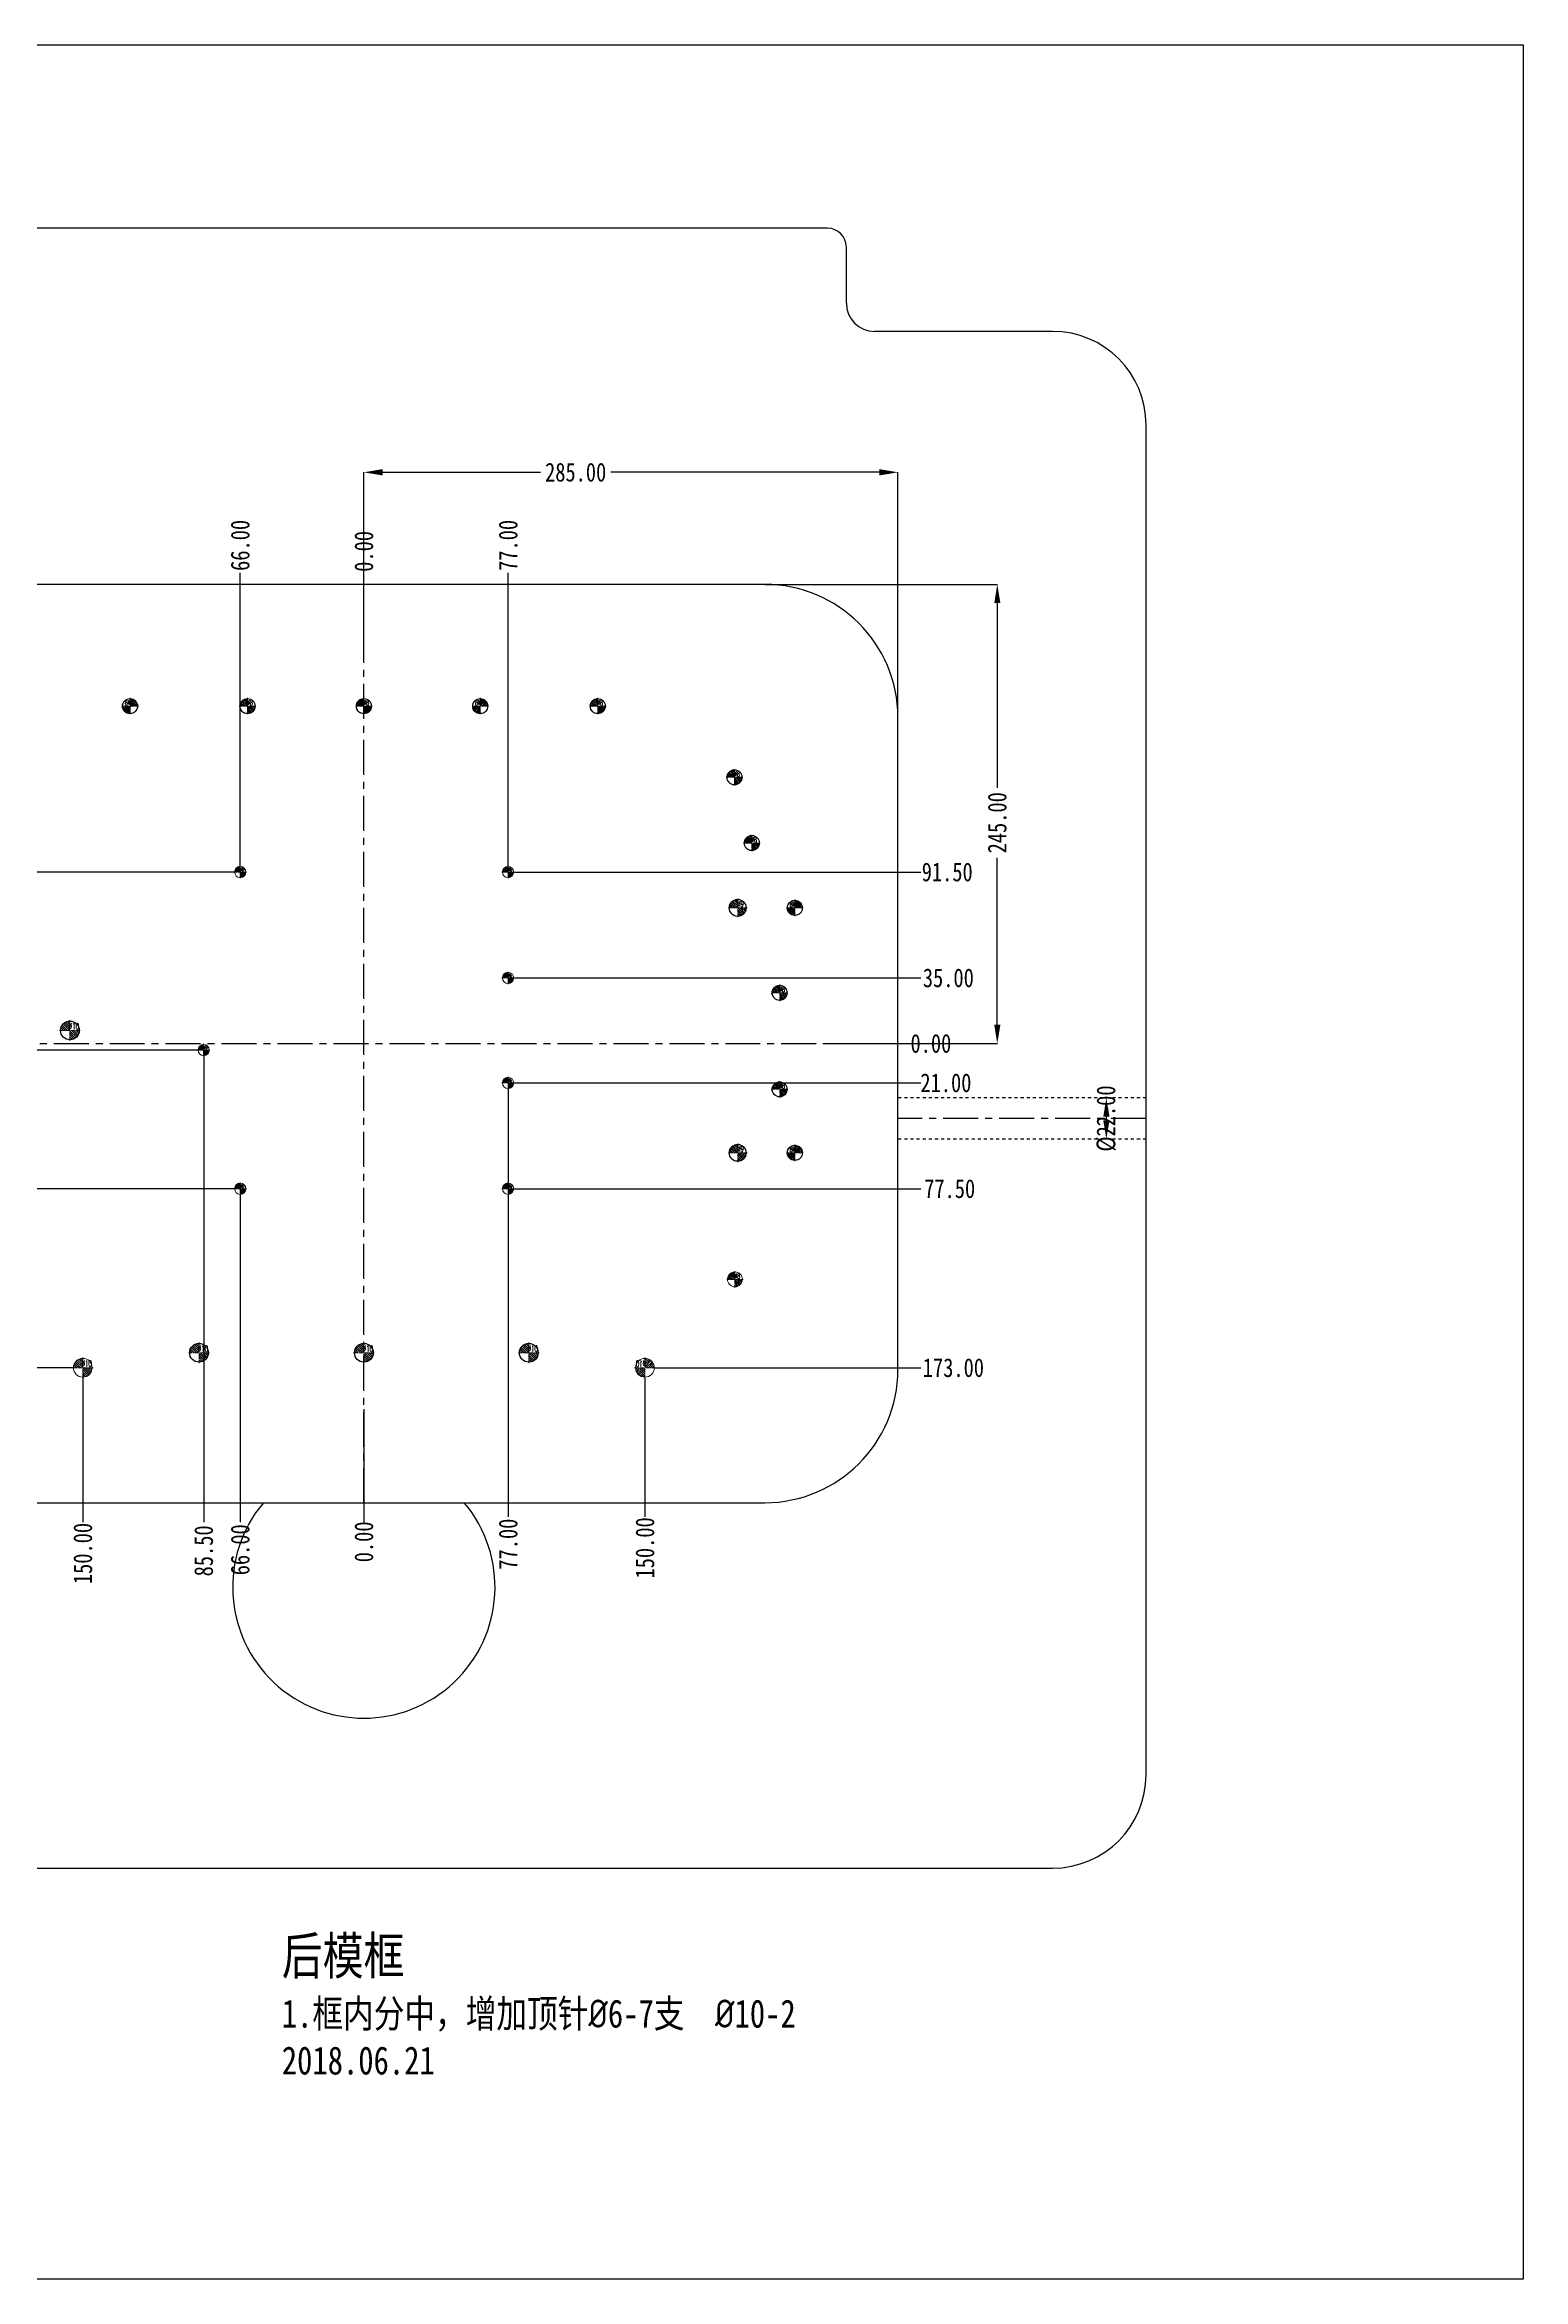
# Model space of a CAD drawing. Header units: millimetres. Extents: x 699 to 6116, y -3115 to -1923.
# Drawn here: x 5327 to 6116, y -3115 to -1923 of the extents above; entities that cross this region are included whole.
import ezdxf
from ezdxf.enums import TextEntityAlignment as Align

# ---------------------------------------------------------------- set-up
doc = ezdxf.new("R2010")
doc.units = ezdxf.units.MM
doc.header["$LTSCALE"] = 16.335
doc.header["$PDMODE"] = 3
doc.header["$PDSIZE"] = 0.3125
doc.linetypes.add('CENTER', pattern=[0.6, 0.375, -0.075, 0.075, -0.075])
doc.linetypes.add('HIDDEN', pattern=[0.2, 0.1, -0.1])
doc.layers.get('0').update_dxf_attribs({"linetype": 'CONTINUOUS'})
doc.layers.get('Defpoints').update_dxf_attribs({"linetype": 'CONTINUOUS'})
doc.layers.add('DEFAULT_2', color=8, linetype='HIDDEN')
doc.layers.add('epin', color=13, linetype='CONTINUOUS', lineweight=9)
doc.styles.get("Standard").update_dxf_attribs({"font": 'txt', "width": 0.8})
doc.styles.add('TXT05', font='txt.shx', dxfattribs={"width": 0.5, "bigfont": 'gbcbig.shx'})
doc.dimstyles.get("Standard").update_dxf_attribs({"dimtxt": 0.15625, "dimasz": 0.1875, "dimexe": 0.125, "dimexo": 0.0625, "dimtad": 0, "dimtih": 1, "dimtoh": 1, "dimdsep": 46, "dimtxsty": 'Standard', "dimcen": 0.09, "dimadec": 0, "dimazin": 0, "dimtp": 0.01, "dimtm": 0.01, "dimtfac": 1, "dimtofl": 0, "dimtmove": 0, "dimatfit": 3, "dimfxl": 0, "dimtolj": 1, "dimarcsym": 0})
doc.dimstyles.new('STANDARD$0', dxfattribs={"dimscale": 2, "dimtxt": 3, "dimasz": 3, "dimexe": 1.25, "dimexo": 0.625, "dimgap": 0.5, "dimtad": 0, "dimdsep": 46, "dimlunit": 6, "dimtxsty": 'Standard', "dimblk": 'CLOSEDBLANK', "dimcen": 0, "dimclrt": 2, "dimazin": 2, "dimtfac": 2, "dimtmove": 1, "dimatfit": 3, "dimfxl": 0, "dimtolj": 1, "dimtzin": 0, "dimarcsym": 0})

# ---------------------------------------------------------------- blocks, each defined once
blk = doc.blocks.new('*D599')
at = {"color": 4, "lineweight": -2}
for p, q in [((5893.5, -2484.9), (5893.4, -2484.9)), ((5893.5, -2494.9), (5893.5, -2496.9)), ((5893.5, -2506.9), (5893.4, -2506.9))]:
    blk.add_line(p, q, dxfattribs=at)
at = {"color": 4}
for points in [[(5891.9, -2494.9), (5895.2, -2494.9), (5893.5, -2484.9)], [(5891.9, -2496.9), (5895.2, -2496.9), (5893.5, -2506.9)]]:
    blk.add_solid(points, dxfattribs=at)
at = {"layer": 'Defpoints', "color": 0}
for p in [(5893.5, -2484.9), (5893.5, -2506.9), (5893.5, -2506.9)]:
    blk.add_point(p, dxfattribs=at)
at = {"color": 6, "insert": (5893.5, -2495.9), "char_height": 10, "attachment_point": 5, "rotation": 90}
blk.add_mtext('\\A1;%%c22.00', dxfattribs=at)
blk = doc.blocks.new('*D600')
at = {"color": 4, "lineweight": -2}
for p, q in [((5711.3, -2210.9), (5835.5, -2210.9)), ((5835.3, -2220.9), (5835.3, -2319.4)), ((5835.3, -2445.9), (5835.3, -2356.8)), ((5760.8, -2455.9), (5835.5, -2455.9))]:
    blk.add_line(p, q, dxfattribs=at)
at = {"color": 4}
for points in [[(5833.7, -2220.9), (5837, -2220.9), (5835.3, -2210.9)], [(5833.7, -2445.9), (5837, -2445.9), (5835.3, -2455.9)]]:
    blk.add_solid(points, dxfattribs=at)
at = {"layer": 'Defpoints', "color": 0}
for p in [(5711.3, -2210.9), (5760.7, -2455.9), (5835.3, -2455.9)]:
    blk.add_point(p, dxfattribs=at)
at = {"color": 6, "insert": (5835.3, -2338.1), "char_height": 10, "attachment_point": 5, "rotation": 90}
blk.add_mtext('\\A1;245.00', dxfattribs=at)
blk = doc.blocks.new('*D601')
at = {"color": 4, "lineweight": -2}
for p, q in [((5497.3, -2234.1), (5497.3, -2151)), ((5507.3, -2151.1), (5591.6, -2151.1)), ((5772.3, -2151.1), (5629, -2151.1)), ((5782.3, -2281.8), (5782.3, -2151))]:
    blk.add_line(p, q, dxfattribs=at)
at = {"color": 4}
for points in [[(5507.3, -2149.4), (5507.3, -2152.8), (5497.3, -2151.1)], [(5772.3, -2149.4), (5772.3, -2152.8), (5782.3, -2151.1)]]:
    blk.add_solid(points, dxfattribs=at)
at = {"layer": 'Defpoints', "color": 0}
for p in [(5497.3, -2151.1), (5497.3, -2234.1), (5782.3, -2281.9)]:
    blk.add_point(p, dxfattribs=at)
at = {"color": 6, "insert": (5610.3, -2151.1), "char_height": 10, "attachment_point": 5}
blk.add_mtext('\\A1;285.00', dxfattribs=at)
blk = doc.blocks.new('epin_ejp_8')
at = {"layer": 'epin'}
h = blk.add_hatch(dxfattribs=at)
h.set_pattern_fill('_ANSI31', color=123, scale=0.2, angle=90, style=0)
h.set_pattern_definition([(135, (-2152.64246, 412.4307), (-0.4490128, -0.4490128), [])])
h.paths.add_polyline_path([(0, 4, 0.414214), (-4, 0), (0, 0)])
h.paths.add_polyline_path([(4, 0), (0, 0), (0, -4, 0.414214)])
at = {"layer": 'epin', "color": 1, "linetype": 'CENTER', "ltscale": 0.248791}
for p, q in [((-4.4, 0), (4.4, 0)), ((0, -4.4), (0, 4.4))]:
    blk.add_line(p, q, dxfattribs=at)
at = {"layer": 'epin'}
blk.add_circle((0, 0), 4, dxfattribs=at)
at = {"layer": 'epin', "color": 6, "style": 'TXT05', "width": 0.5}
blk.add_text('%%c8', height=2.8, dxfattribs=at).set_placement((1.3, 1.8), align=Align.MIDDLE)
blk = doc.blocks.new('epin_ejp_9')
at = {"layer": 'epin'}
h = blk.add_hatch(dxfattribs=at)
h.set_pattern_fill('_ANSI31', color=123, scale=0.225, angle=90, style=0)
h.set_pattern_definition([(135, (921.2436, 58.3575), (-0.5051394, -0.5051394), [])])
h.paths.add_polyline_path([(0, 4.5, 0.414213562), (-4.5, 0), (0, 0)])
h.paths.add_polyline_path([(4.5, 0), (0, 0), (0, -4.5, 0.414213562)])
at = {"layer": 'epin', "color": 1, "linetype": 'CENTER', "ltscale": 0.27989}
for p, q in [((-4.95, 0), (4.95, 0)), ((0, -4.95), (0, 4.95))]:
    blk.add_line(p, q, dxfattribs=at)
at = {"layer": 'epin'}
blk.add_circle((0, 0), 4.5, dxfattribs=at)
at = {"layer": 'epin', "color": 6, "style": 'TXT05', "width": 0.5}
blk.add_text('%%c9', height=3.15, dxfattribs=at).set_placement((1.4925, 2.025), align=Align.MIDDLE)
blk = doc.blocks.new('epin_ejp_10')
at = {"layer": 'epin'}
h = blk.add_hatch(dxfattribs=at)
h.set_pattern_fill('_ANSI31', color=123, scale=0.25, angle=90, style=0)
h.set_pattern_definition([(135, (-2152.64246, 412.4307), (-0.561266, -0.561266), [])])
h.paths.add_polyline_path([(0, 5, 0.414214), (-5, 0), (0, 0)])
h.paths.add_polyline_path([(5, 0), (0, 0), (0, -5, 0.414214)])
at = {"layer": 'epin', "color": 1, "linetype": 'CENTER', "ltscale": 0.310989}
for p, q in [((-5.5, 0), (5.5, 0)), ((0, -5.5), (0, 5.5))]:
    blk.add_line(p, q, dxfattribs=at)
at = {"layer": 'epin'}
blk.add_circle((0, 0), 5, dxfattribs=at)
at = {"layer": 'epin', "color": 6, "style": 'TXT05', "width": 0.5}
blk.add_text('%%c10', height=3.5, dxfattribs=at).set_placement((2.1, 2.2), align=Align.MIDDLE)
blk = doc.blocks.new('986')
at = {"layer": 'epin', "xscale": -1}
for p in [(-3320.7, 53.4), (-3133.8, 53.4), (-3403, -19.7), (-2965.9, -54.3), (-2965.9, -185)]:
    blk.add_blockref('epin_ejp_8', p, dxfattribs=at)
at = {"layer": 'epin'}
for name, p in [('epin_ejp_8', (-3258, 53.4)), ('epin_ejp_8', (-3195.9, 53.4)), ('epin_ejp_8', (-3071.1, 53.4)), ('epin_ejp_8', (-3393.7, 15.6)), ('epin_ejp_8', (-2998.1, 15.4)), ('epin_ejp_8', (-2988.9, -19.7)), ('epin_ejp_8', (-3425.9, -54.3)), ('epin_ejp_9', (-3395.4, -54.3)), ('epin_ejp_9', (-2996.4, -54.3)), ('epin_ejp_8', (-2974, -99.6)), ('epin_ejp_10', (-3352.8, -119.7)), ('epin_ejp_8', (-2974, -151.1)), ('epin_ejp_8', (-3425.9, -185)), ('epin_ejp_9', (-3395.4, -185)), ('epin_ejp_9', (-2996.4, -185)), ('epin_ejp_8', (-3393.7, -252.5)), ('epin_ejp_8', (-2997.9, -252.5)), ('epin_ejp_10', (-3283.9, -291.7)), ('epin_ejp_10', (-3195.9, -291.7)), ('epin_ejp_10', (-3107.9, -291.7))]:
    blk.add_blockref(name, p, dxfattribs=at)
blk = doc.blocks.new('*D593')
at = {"color": 4, "lineweight": -2}
blk.add_line((5742.2, -2455.9), (5789.9, -2455.9), dxfattribs=at)
at = {"layer": 'Defpoints', "color": 0}
for p in [(5497.3, -2455.9), (5742.1, -2455.9), (5789.9, -2455.9)]:
    blk.add_point(p, dxfattribs=at)
at = {"color": 6, "insert": (5799.9, -2455.9), "char_height": 10, "attachment_point": 5}
blk.add_mtext('\\A1;0.00', dxfattribs=at)
blk = doc.blocks.new('*D594')
at = {"color": 4, "lineweight": -2}
blk.add_line((5497.3, -2651), (5497.3, -2711.8), dxfattribs=at)
at = {"layer": 'Defpoints', "color": 0}
for p in [(5497.3, -2455.9), (5497.3, -2650.9), (5497.3, -2711.8)]:
    blk.add_point(p, dxfattribs=at)
at = {"color": 6, "insert": (5497.3, -2721.8), "char_height": 10, "attachment_point": 5, "rotation": 90}
blk.add_mtext('\\A1;0.00', dxfattribs=at)
blk = doc.blocks.new('*D595')
at = {"color": 4, "lineweight": -2}
blk.add_line((5497.3, -2234.1), (5497.3, -2203.3), dxfattribs=at)
at = {"layer": 'Defpoints', "color": 0}
for p in [(5497.3, -2203.3), (5497.3, -2234.1), (5497.3, -2455.9)]:
    blk.add_point(p, dxfattribs=at)
at = {"color": 6, "insert": (5497.3, -2193.3), "char_height": 10, "attachment_point": 5, "rotation": 90}
blk.add_mtext('\\A1;0.00', dxfattribs=at)
blk = doc.blocks.new('*D596')
at = {"color": 4, "lineweight": -2}
blk.add_line((5233.7, -2455.9), (5202.8, -2455.9), dxfattribs=at)
at = {"layer": 'Defpoints', "color": 0}
for p in [(5202.8, -2455.9), (5233.7, -2455.9), (5497.3, -2455.9)]:
    blk.add_point(p, dxfattribs=at)
at = {"color": 6, "insert": (5192.8, -2455.9), "char_height": 10, "attachment_point": 5}
blk.add_mtext('\\A1;0.00', dxfattribs=at)
blk = doc.blocks.new('epin_ejp_6')
at = {"layer": 'epin'}
h = blk.add_hatch(dxfattribs=at)
h.set_pattern_fill('_ANSI31', color=123, scale=0.15, angle=90, style=0)
h.set_pattern_definition([(135, (-2387.40246, 110.88073), (-0.3367596, -0.3367596), [])])
h.paths.add_polyline_path([(0, 3, 0.41421356), (-3, 0), (0, 0)])
h.paths.add_polyline_path([(3, 0), (0, 0), (0, -3, 0.41421356)])
at = {"layer": 'epin', "color": 1, "linetype": 'CENTER', "ltscale": 0.186593}
for p, q in [((-3.3, 0), (3.3, 0)), ((0, -3.3), (0, 3.3))]:
    blk.add_line(p, q, dxfattribs=at)
at = {"layer": 'epin'}
blk.add_circle((0, 0), 3, dxfattribs=at)
at = {"layer": 'epin', "color": 6, "style": 'TXT05', "width": 0.5}
blk.add_text('%%c6', height=2.1, dxfattribs=at).set_placement((0.995, 1.35), align=Align.MIDDLE)
blk = doc.blocks.new('*D650')
at = {"color": 4, "lineweight": -2}
blk.add_line((5577.6, -2420.9), (5794.6, -2420.9), dxfattribs=at)
at = {"layer": 'Defpoints', "color": 0}
for p in [(5577.6, -2420.9), (5794.6, -2420.9), (5497.3, -2455.9)]:
    blk.add_point(p, dxfattribs=at)
at = {"color": 6, "insert": (5809.2, -2420.9), "char_height": 10, "attachment_point": 5}
blk.add_mtext('\\A1;35.00', dxfattribs=at)
blk = doc.blocks.new('*D651')
at = {"color": 4, "lineweight": -2}
blk.add_line((5577.6, -2364.4), (5794.6, -2364.4), dxfattribs=at)
at = {"layer": 'Defpoints', "color": 0}
for p in [(5577.6, -2364.4), (5794.6, -2364.4), (5497.3, -2455.9)]:
    blk.add_point(p, dxfattribs=at)
at = {"color": 6, "insert": (5808.6, -2364.4), "char_height": 10, "attachment_point": 5}
blk.add_mtext('\\A1;91.50', dxfattribs=at)
blk = doc.blocks.new('*D652')
at = {"color": 4, "lineweight": -2}
blk.add_line((5577.6, -2476.9), (5794.6, -2476.9), dxfattribs=at)
at = {"layer": 'Defpoints', "color": 0}
for p in [(5497.3, -2455.9), (5577.6, -2476.9), (5794.6, -2476.9)]:
    blk.add_point(p, dxfattribs=at)
at = {"color": 6, "insert": (5807.9, -2476.9), "char_height": 10, "attachment_point": 5}
blk.add_mtext('\\A1;21.00', dxfattribs=at)
blk = doc.blocks.new('*D653')
at = {"color": 4, "lineweight": -2}
blk.add_line((5577.6, -2533.4), (5794.6, -2533.4), dxfattribs=at)
at = {"layer": 'Defpoints', "color": 0}
for p in [(5497.3, -2455.9), (5577.6, -2533.4), (5794.6, -2533.4)]:
    blk.add_point(p, dxfattribs=at)
at = {"color": 6, "insert": (5809.9, -2533.4), "char_height": 10, "attachment_point": 5}
blk.add_mtext('\\A1;77.50', dxfattribs=at)
blk = doc.blocks.new('*D654')
at = {"color": 4, "lineweight": -2}
blk.add_line((5652.8, -2628.9), (5794.6, -2628.9), dxfattribs=at)
at = {"layer": 'Defpoints', "color": 0}
for p in [(5497.3, -2455.9), (5652.8, -2628.9), (5794.6, -2628.9)]:
    blk.add_point(p, dxfattribs=at)
at = {"color": 6, "insert": (5811.9, -2628.9), "char_height": 10, "attachment_point": 5}
blk.add_mtext('\\A1;173.00', dxfattribs=at)
blk = doc.blocks.new('*D655')
at = {"color": 4, "lineweight": -2}
blk.add_line((5647.3, -2634.5), (5647.3, -2708.4), dxfattribs=at)
at = {"layer": 'Defpoints', "color": 0}
for p in [(5497.3, -2455.9), (5647.3, -2634.4), (5647.3, -2708.4)]:
    blk.add_point(p, dxfattribs=at)
at = {"color": 6, "insert": (5647.3, -2725), "char_height": 10, "attachment_point": 5, "rotation": 90}
blk.add_mtext('\\A1;150.00', dxfattribs=at)
blk = doc.blocks.new('*D656')
at = {"color": 4, "lineweight": -2}
blk.add_line((5574.3, -2480.3), (5574.3, -2708.4), dxfattribs=at)
at = {"layer": 'Defpoints', "color": 0}
for p in [(5497.3, -2455.9), (5574.3, -2480.2), (5574.3, -2708.4)]:
    blk.add_point(p, dxfattribs=at)
at = {"color": 6, "insert": (5574.3, -2723), "char_height": 10, "attachment_point": 5, "rotation": 90}
blk.add_mtext('\\A1;77.00', dxfattribs=at)
blk = doc.blocks.new('*D657')
at = {"color": 4, "lineweight": -2}
blk.add_line((5574.3, -2361), (5574.3, -2204.8), dxfattribs=at)
at = {"layer": 'Defpoints', "color": 0}
for p in [(5574.3, -2204.8), (5574.3, -2361.1), (5497.3, -2455.9)]:
    blk.add_point(p, dxfattribs=at)
at = {"color": 6, "insert": (5574.3, -2190.1), "char_height": 10, "attachment_point": 5, "rotation": 90}
blk.add_mtext('\\A1;77.00', dxfattribs=at)
blk = doc.blocks.new('*D658')
at = {"color": 4, "lineweight": -2}
blk.add_line((5431.3, -2361), (5431.3, -2204.8), dxfattribs=at)
at = {"layer": 'Defpoints', "color": 0}
for p in [(5431.3, -2204.8), (5431.3, -2361.1), (5497.3, -2455.9)]:
    blk.add_point(p, dxfattribs=at)
at = {"color": 6, "insert": (5431.3, -2190.1), "char_height": 10, "attachment_point": 5, "rotation": 90}
blk.add_mtext('\\A1;66.00', dxfattribs=at)
blk = doc.blocks.new('*D659')
at = {"color": 4, "lineweight": -2}
for p, q in [((5243.2, -2459.4), (5223.2, -2469.8)), ((5408.4, -2459.4), (5243.2, -2459.4)), ((5223.2, -2469.8), (5203.2, -2469.8))]:
    blk.add_line(p, q, dxfattribs=at)
at = {"layer": 'Defpoints', "color": 0}
for p in [(5497.3, -2455.9), (5408.5, -2459.4), (5203.2, -2469.8)]:
    blk.add_point(p, dxfattribs=at)
at = {"color": 6, "insert": (5191.8, -2469.8), "char_height": 10, "attachment_point": 5}
blk.add_mtext('\\A1;3.50', dxfattribs=at)
blk = doc.blocks.new('*D660')
at = {"color": 4, "lineweight": -2}
blk.add_line((5427.9, -2533.4), (5203.2, -2533.4), dxfattribs=at)
at = {"layer": 'Defpoints', "color": 0}
for p in [(5497.3, -2455.9), (5203.2, -2533.4), (5428, -2533.4)]:
    blk.add_point(p, dxfattribs=at)
at = {"color": 6, "insert": (5187.8, -2533.4), "char_height": 10, "attachment_point": 5}
blk.add_mtext('\\A1;77.50', dxfattribs=at)
blk = doc.blocks.new('*D661')
at = {"color": 4, "lineweight": -2}
blk.add_line((5341.7, -2628.9), (5203.2, -2628.9), dxfattribs=at)
at = {"layer": 'Defpoints', "color": 0}
for p in [(5497.3, -2455.9), (5203.2, -2628.9), (5341.8, -2628.9)]:
    blk.add_point(p, dxfattribs=at)
at = {"color": 6, "insert": (5185.8, -2628.9), "char_height": 10, "attachment_point": 5}
blk.add_mtext('\\A1;173.00', dxfattribs=at)
blk = doc.blocks.new('*D662')
at = {"color": 4, "lineweight": -2}
blk.add_line((5347.3, -2631.7), (5347.3, -2711.3), dxfattribs=at)
at = {"layer": 'Defpoints', "color": 0}
for p in [(5497.3, -2455.9), (5347.3, -2631.6), (5347.3, -2711.3)]:
    blk.add_point(p, dxfattribs=at)
at = {"color": 6, "insert": (5347.3, -2728), "char_height": 10, "attachment_point": 5, "rotation": 90}
blk.add_mtext('\\A1;150.00', dxfattribs=at)
blk = doc.blocks.new('*D663')
at = {"color": 4, "lineweight": -2}
blk.add_line((5431.3, -2536.8), (5431.3, -2711.3), dxfattribs=at)
at = {"layer": 'Defpoints', "color": 0}
for p in [(5497.3, -2455.9), (5431.3, -2536.7), (5431.3, -2711.3)]:
    blk.add_point(p, dxfattribs=at)
at = {"color": 6, "insert": (5431.3, -2726), "char_height": 10, "attachment_point": 5, "rotation": 90}
blk.add_mtext('\\A1;66.00', dxfattribs=at)
blk = doc.blocks.new('*D664')
at = {"color": 4, "lineweight": -2}
blk.add_line((5411.8, -2462.8), (5411.8, -2711.3), dxfattribs=at)
at = {"layer": 'Defpoints', "color": 0}
for p in [(5497.3, -2455.9), (5411.8, -2462.7), (5411.8, -2711.3)]:
    blk.add_point(p, dxfattribs=at)
at = {"color": 6, "insert": (5411.8, -2726.6), "char_height": 10, "attachment_point": 5, "rotation": 90}
blk.add_mtext('\\A1;85.50', dxfattribs=at)
blk = doc.blocks.new('*D665')
at = {"color": 4, "lineweight": -2}
for p, q in [((5229.4, -2348.9), (5209.4, -2348.9)), ((5249.4, -2364.4), (5229.4, -2348.9)), ((5427.9, -2364.4), (5249.4, -2364.4))]:
    blk.add_line(p, q, dxfattribs=at)
at = {"layer": 'Defpoints', "color": 0}
for p in [(5209.4, -2348.9), (5428, -2364.4), (5497.3, -2455.9)]:
    blk.add_point(p, dxfattribs=at)
at = {"color": 6, "insert": (5195.4, -2348.9), "char_height": 10, "attachment_point": 5}
blk.add_mtext('\\A1;91.50', dxfattribs=at)

msp = doc.modelspace()

# ---------------------------------------------------------------- linework, layer by layer
at = {"color": 7, "linetype": 'Continuous'}
for p, q in [((5744.762, -2020.891), (5249.762, -2020.891)), ((5754.762, -2060.891), (5754.762, -2030.891)), ((5864.762, -2075.891), (5769.762, -2075.891)), ((5914.762, -2845.891), (5914.762, -2125.891)), ((5711.262, -2210.891), (5283.262, -2210.891)), ((5782.262, -2629.891), (5782.262, -2281.891)), ((5283.262, -2700.891), (5711.262, -2700.891)), ((5129.762, -2895.891), (5864.762, -2895.891))]:
    msp.add_line(p, q, dxfattribs=at)
at = {"color": 1, "linetype": 'CENTER', "ltscale": 3.047689}
for p, q in [((5497.262, -2700.891), (5497.262, -2210.891)), ((5212.262, -2455.891), (5782.262, -2455.891)), ((5914.762, -2495.891), (5782.262, -2495.891))]:
    msp.add_line(p, q, dxfattribs=at)
msp.add_lwpolyline([(4878.688, -1922.939), (6116.051, -1922.939), (6116.051, -3115.271), (4878.688, -3115.271)], close=True)
at = {"color": 7, "linetype": 'Continuous'}
for centre, radius in [((5372.462, -2275.861), 4), ((5435.162, -2275.861), 4), ((5497.262, -2275.861), 4), ((5559.362, -2275.861), 4), ((5622.062, -2275.861), 4), ((5695.062, -2313.861), 4), ((5704.325, -2348.891), 4), ((5696.761, -2383.534), 4.5), ((5727.262, -2383.534), 4), ((5719.162, -2428.861), 4), ((5340.401, -2448.891), 5), ((5719.162, -2480.361), 4), ((5696.761, -2514.249), 4.5), ((5727.262, -2514.249), 4), ((5409.262, -2620.891), 5), ((5497.262, -2620.891), 5), ((5585.262, -2620.891), 5)]:
    msp.add_circle(centre, radius, dxfattribs=at)
for centre, radius, start, end in [((5744.762, -2030.891), 10, 0, 90), ((5769.762, -2060.891), 15, 180, 270), ((5864.762, -2125.891), 50, 0, 90), ((5711.262, -2281.891), 71, 0, 90), ((5711.262, -2629.891), 71, 270, 0), ((5497.262, -2745.891), 70, 139.994799, 40.005201), ((5864.762, -2845.891), 50, 270, 0)]:
    msp.add_arc(centre, radius, start, end, dxfattribs=at)
at = {"layer": 'DEFAULT_2', "color": 8, "linetype": 'HIDDEN'}
for p, q in [((5914.762, -2484.891), (5782.262, -2484.891)), ((5914.762, -2506.891), (5782.262, -2506.891))]:
    msp.add_line(p, q, dxfattribs=at)

# ---------------------------------------------------------------- block references
msp.add_blockref('986', (8693.208, -2329.221))
at = {"layer": 'epin'}
for name, p in [('epin_ejp_6', (5431.262, -2364.391)), ('epin_ejp_6', (5574.262, -2364.391)), ('epin_ejp_6', (5574.262, -2420.891)), ('epin_ejp_6', (5411.762, -2459.391)), ('epin_ejp_6', (5574.262, -2476.891)), ('epin_ejp_6', (5431.262, -2533.391)), ('epin_ejp_6', (5574.262, -2533.391)), ('epin_ejp_10', (5347.262, -2628.891))]:
    msp.add_blockref(name, p, dxfattribs=at)
at = {"layer": 'epin', "xscale": -1}
msp.add_blockref('epin_ejp_10', (5647.262, -2628.891), dxfattribs=at)

# ---------------------------------------------------------------- texts
at = {"insert": (5453.472, -2932.644), "char_height": 20, "width": 867.06888, "attachment_point": 1}
msp.add_mtext('{\\fSimSun|b0|i0|c134|p2;后模框\\P\\H0.75x;1.框内分中，增加顶针\\fISOCPEUR|b0|i0|c0|p34;%%C\\fSimSun|b0|i0|c134|p2;6-7支  \\fISOCPEUR|b0|i0|c0|p34;%%C\\fSimSun|b0|i0|c134|p2;10-2\\P2018.06.21}', dxfattribs=at)

# ---------------------------------------------------------------- dimensions: what is measured, and where the dimension line sits
dim = msp.add_linear_dim(base=(5497.262, -2151.097), p1=(5782.262, -2281.891), p2=(5497.262, -2234.141), dimstyle='STANDARD$0', override={"dimscale": 1, "dimtxt": 10, "dimasz": 10, "dimexe": 0.125, "dimexo": 0.0625, "dimgap": 0, "dimzin": 0, "dimlunit": 2, "dimclrd": 4, "dimclre": 4, "dimclrt": 6, "dimazin": 0, "dimtfac": 1, "dimtofl": 0, "dimtmove": 0})
dim.commit()
dim.dimension.update_dxf_attribs({"geometry": '*D601', "text_midpoint": (5610.29, -2151.097), "dimtype": 160})
for feature_location, offset, dtype, origin, picture, middle in [((5431.262, -2361.091), (0, 156.287), 1, (5497.262, -2455.891), '*D658', (5431.262, -2190.138)), ((5497.26220726, -2234.140917239), (0, 30.841232788), 1, (5497.26220726, -2455.891384158), '*D595', (5497.26220726, -2193.29968445)), ((5574.262, -2361.091), (0, 156.287), 1, (5497.262, -2455.891), '*D657', (5574.262, -2190.138)), ((5427.962, -2364.391), (-218.592, 15.494), 0, (5497.262, -2455.891), '*D665', (5195.37, -2348.897)), ((5577.562, -2364.391), (216.989, 0), 0, (5497.262, -2455.891), '*D651', (5808.551, -2364.391)), ((5577.562, -2420.891), (216.989, 0), 0, (5497.262, -2455.891), '*D650', (5809.218, -2420.891)), ((5341.762, -2628.891), (-138.6, 0), 0, (5497.262, -2455.891), '*D661', (5185.829, -2628.891)), ((5427.962, -2533.391), (-224.8, 0), 0, (5497.262, -2455.891), '*D660', (5187.829, -2533.391)), ((5408.462, -2459.391), (-205.3, -10.44), 0, (5497.262, -2455.891), '*D659', (5191.829, -2469.832)), ((5233.732514967, -2455.891384158), (-30.943882828, 0), 0, (5497.26220726, -2455.891384158), '*D596', (5192.788632138, -2455.891384158)), ((5347.262, -2631.603), (0, -79.691), 1, (5497.262, -2455.891), '*D662', (5347.262, -2727.961)), ((5411.762, -2462.691), (0, -248.603), 1, (5497.262, -2455.891), '*D664', (5411.762, -2726.628)), ((5431.262, -2536.691), (0, -174.603), 1, (5497.262, -2455.891), '*D663', (5431.262, -2725.961)), ((5497.26220726, -2650.912204893), (0, -60.83881336), 1, (5497.26220726, -2455.891384158), '*D594', (5497.26220726, -2721.751018253)), ((5742.117773258, -2455.891384158), (47.765890608, 0), 0, (5497.26220726, -2455.891384158), '*D593', (5799.883663866, -2455.891384158)), ((5577.562, -2476.891), (216.989, 0), 0, (5497.262, -2455.891), '*D652', (5807.885, -2476.891)), ((5577.562, -2533.391), (216.989, 0), 0, (5497.262, -2455.891), '*D653', (5809.885, -2533.391)), ((5652.762, -2628.891), (141.789, 0), 0, (5497.262, -2455.891), '*D654', (5811.885, -2628.891)), ((5647.262, -2634.391), (0, -73.986), 1, (5497.262, -2455.891), '*D655', (5647.262, -2725.044)), ((5574.262, -2480.191), (0, -228.186), 1, (5497.262, -2455.891), '*D656', (5574.262, -2723.044))]:
    dim = msp.add_ordinate_dim(feature_location=feature_location, offset=offset, dtype=dtype, origin=origin, dimstyle='Standard', override={"dimtxt": 10, "dimasz": 10, "dimgap": 0, "dimtih": 0, "dimtoh": 0, "dimzin": 0, "dimcen": 0, "dimclrd": 4, "dimclre": 4, "dimclrt": 6, "dimadec": 2, "dimtp": 0, "dimtm": 0, "dimtzin": 0})
    dim.commit()
    dim.dimension.update_dxf_attribs({"geometry": picture, "text_midpoint": middle})
dim = msp.add_linear_dim(base=(5835.344, -2455.891), p1=(5711.262, -2210.891), p2=(5760.699, -2455.891), angle=90, dimstyle='STANDARD$0', override={"dimscale": 1, "dimtxt": 10, "dimasz": 10, "dimexe": 0.125, "dimexo": 0.0625, "dimgap": 0, "dimzin": 0, "dimlunit": 2, "dimclrd": 4, "dimclre": 4, "dimclrt": 6, "dimazin": 0, "dimtfac": 1, "dimtofl": 0, "dimtmove": 0})
dim.commit()
dim.dimension.update_dxf_attribs({"geometry": '*D600', "text_midpoint": (5835.344, -2338.084), "dimtype": 160})
dim = msp.add_linear_dim(base=(5893.526, -2506.891), p1=(5893.526, -2484.891), p2=(5893.526, -2506.891), angle=90, text='%%c<>', dimstyle='STANDARD$0', override={"dimscale": 1, "dimtxt": 10, "dimasz": 10, "dimexe": 0.125, "dimexo": 0.0625, "dimgap": 0, "dimzin": 0, "dimlunit": 2, "dimclrd": 4, "dimclre": 4, "dimclrt": 6, "dimazin": 0, "dimtfac": 1, "dimtofl": 0, "dimtmove": 0})
dim.commit()
dim.dimension.update_dxf_attribs({"geometry": '*D599', "text_midpoint": (5893.526, -2495.891), "dimtype": 160})

doc.saveas('drawing.dxf')
